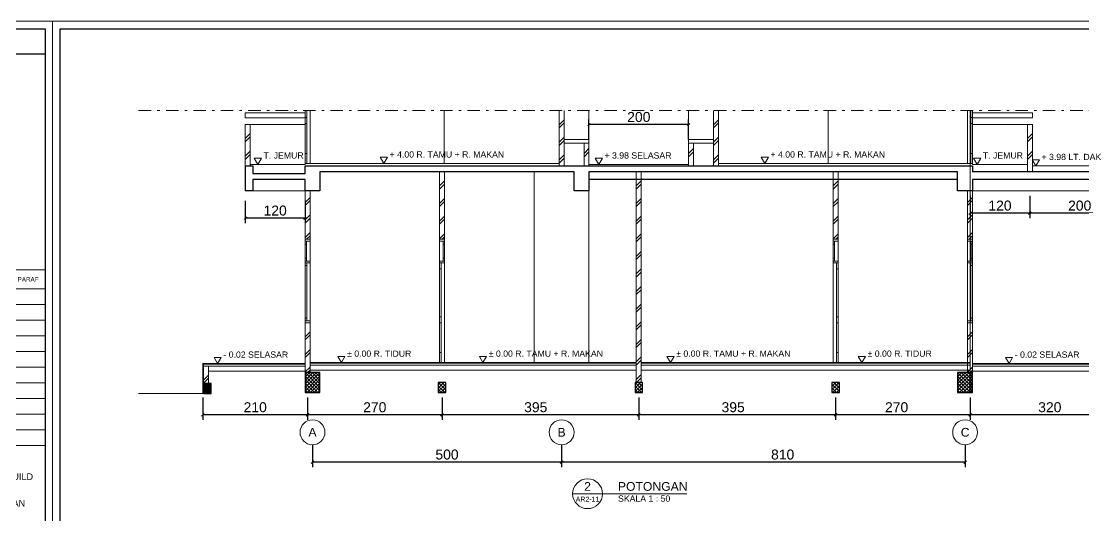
# Model space of a CAD drawing. Header units: millimetres. Extents: x -10 to 1564, y -8 to 383.
# Drawn here: x 51.31 to 93.97, y 16.4 to 36.26 of the extents above; entities that cross this region are included whole.
import ezdxf
from ezdxf.enums import TextEntityAlignment as Align

# ---------------------------------------------------------------- set-up
doc = ezdxf.new("R2010")
doc.units = ezdxf.units.MM
doc.header["$MEASUREMENT"] = 0
doc.linetypes.add('DASHDOT', pattern=[1, 0.5, -0.25, 0, -0.25])
doc.layers.get('0').update_dxf_attribs({"lineweight": 5})
for name, color, linetype, lineweight in [('ars', 11, 'Continuous', 0), ('BLK', 1, 'Continuous', 30), ('KOP', 7, 'Continuous', 20), ('KOP GARIS', 1, 'Continuous', 30), ('KUSEN', 6, 'Continuous', 15), ('LAN', 7, 'Continuous', 9), ('not', 7, 'Continuous', 20), ('SOL KOLOM', 8, 'Continuous', 0), ('tem', 5, 'Continuous', 20), ('U', 6, 'Continuous', 20)]:
    doc.layers.add(name, color=color, linetype=linetype, lineweight=lineweight)
doc.layers.add('AS', color=1, linetype='Continuous', lineweight=5, plot=False)
doc.styles.add('BOLD', font='arial.ttf')
doc.styles.add('S', font='SIMPLEX', dxfattribs={"width": 1.1})
doc.styles.get("Standard").update_dxf_attribs({"font": 'arial.ttf'})
doc.dimstyles.new('SK-50', dxfattribs={"dimscale": 0, "dimtxt": 0.4, "dimasz": 0.1, "dimexe": 0.2, "dimexo": 0, "dimgap": 0.1, "dimtad": 1, "dimdec": 0, "dimlfac": 50, "dimzin": 0, "dimdsep": 46, "dimtxsty": 'Standard', "dimblk": 'OBLIQUE', "dimcen": 0.09, "dimclrd": 256, "dimclre": 256, "dimclrt": 256, "dimadec": 0, "dimazin": 0, "dimtfac": 1, "dimtdec": 0, "dimtofl": 0, "dimtmove": 0, "dimatfit": 3, "dimldrblk": 'OBLIQUE', "dimfxl": 0, "dimtolj": 1, "dimtzin": 0, "dimarcsym": 0})
pattern_1 = [(45, (0, 0), (-0.07071068, 0.07071068), []), (135, (0, 0), (-0.07071068, -0.07071068), [])]

# ---------------------------------------------------------------- blocks, each defined once
blk = doc.blocks.new('_Oblique')
at = {"color": 0, "linetype": 'ByBlock', "lineweight": -2}
blk.add_line((-0.5, -0.5), (0.5, 0.5), dxfattribs=at)
blk = doc.blocks.new('*D174')
at = {"layer": 'Defpoints', "color": 0}
for p in [(73.003, 19.25), (89.203, 19.25), (73.003, 18.55)]:
    blk.add_point(p, dxfattribs=at)
at = {"layer": 'U', "lineweight": -2}
for p, q in [((73.003, 19.25), (73.003, 18.35)), ((89.203, 19.25), (89.203, 18.35)), ((89.203, 18.55), (73.003, 18.55))]:
    blk.add_line(p, q, dxfattribs=at)
at = {"layer": 'U', "lineweight": -2, "xscale": 0.1, "yscale": 0.1, "zscale": 0.1, "rotation": 180}
blk.add_blockref('_Oblique', (73.003, 18.55), dxfattribs=at)
at = {"layer": 'U', "lineweight": -2, "xscale": 0.1, "yscale": 0.1, "zscale": 0.1}
blk.add_blockref('_Oblique', (89.203, 18.55), dxfattribs=at)
at = {"layer": 'U', "insert": (81.878, 18.854), "char_height": 0.4, "attachment_point": 5}
blk.add_mtext('\\A1;810', dxfattribs=at)
blk = doc.blocks.new('*D175')
at = {"layer": 'Defpoints', "color": 0}
for p in [(63.003, 19.25), (73.003, 19.25), (63.003, 18.55)]:
    blk.add_point(p, dxfattribs=at)
at = {"layer": 'U', "lineweight": -2}
for p, q in [((63.003, 19.25), (63.003, 18.35)), ((73.003, 19.25), (73.003, 18.35)), ((73.003, 18.55), (63.003, 18.55))]:
    blk.add_line(p, q, dxfattribs=at)
at = {"layer": 'U', "lineweight": -2, "xscale": 0.1, "yscale": 0.1, "zscale": 0.1, "rotation": 180}
blk.add_blockref('_Oblique', (63.003, 18.55), dxfattribs=at)
at = {"layer": 'U', "lineweight": -2, "xscale": 0.1, "yscale": 0.1, "zscale": 0.1}
blk.add_blockref('_Oblique', (73.003, 18.55), dxfattribs=at)
at = {"layer": 'U', "insert": (68.403, 18.854), "char_height": 0.4, "attachment_point": 5}
blk.add_mtext('\\A1;500', dxfattribs=at)
blk = doc.blocks.new('*D176')
at = {"layer": 'Defpoints', "color": 0}
for p in [(62.803, 21.15), (68.203, 21.15), (62.803, 20.45)]:
    blk.add_point(p, dxfattribs=at)
at = {"layer": 'U', "lineweight": -2}
for p, q in [((62.803, 21.15), (62.803, 20.25)), ((68.203, 21.15), (68.203, 20.25)), ((68.203, 20.45), (62.803, 20.45))]:
    blk.add_line(p, q, dxfattribs=at)
at = {"layer": 'U', "lineweight": -2, "xscale": 0.1, "yscale": 0.1, "zscale": 0.1, "rotation": 180}
blk.add_blockref('_Oblique', (62.803, 20.45), dxfattribs=at)
at = {"layer": 'U', "lineweight": -2, "xscale": 0.1, "yscale": 0.1, "zscale": 0.1}
blk.add_blockref('_Oblique', (68.203, 20.45), dxfattribs=at)
at = {"layer": 'U', "insert": (65.503, 20.754), "char_height": 0.4, "attachment_point": 5}
blk.add_mtext('\\A1;270', dxfattribs=at)
blk = doc.blocks.new('NAV')
blk.add_circle((0, -0.4), 0.4)
at = {"style": 'S', "width": 0.75, "flags": 4}
blk.add_attdef('AV', text='', height=0.3, dxfattribs=at).set_placement((0, -0.4), align=Align.MIDDLE)
blk = doc.blocks.new('*D177')
at = {"layer": 'Defpoints', "color": 0}
for p in [(68.203, 21.15), (76.103, 21.15), (68.203, 20.45)]:
    blk.add_point(p, dxfattribs=at)
at = {"layer": 'U', "lineweight": -2}
for p, q in [((68.203, 21.15), (68.203, 20.25)), ((76.103, 21.15), (76.103, 20.25)), ((76.103, 20.45), (68.203, 20.45))]:
    blk.add_line(p, q, dxfattribs=at)
at = {"layer": 'U', "lineweight": -2, "xscale": 0.1, "yscale": 0.1, "zscale": 0.1, "rotation": 180}
blk.add_blockref('_Oblique', (68.203, 20.45), dxfattribs=at)
at = {"layer": 'U', "lineweight": -2, "xscale": 0.1, "yscale": 0.1, "zscale": 0.1}
blk.add_blockref('_Oblique', (76.103, 20.45), dxfattribs=at)
at = {"layer": 'U', "insert": (71.965, 20.755), "char_height": 0.4, "attachment_point": 5}
blk.add_mtext('\\A1;395', dxfattribs=at)
blk = doc.blocks.new('*D178')
at = {"layer": 'Defpoints', "color": 0}
for p in [(76.103, 21.15), (84.003, 21.15), (76.103, 20.45)]:
    blk.add_point(p, dxfattribs=at)
at = {"layer": 'U', "lineweight": -2}
for p, q in [((76.103, 21.15), (76.103, 20.25)), ((84.003, 21.15), (84.003, 20.25)), ((84.003, 20.45), (76.103, 20.45))]:
    blk.add_line(p, q, dxfattribs=at)
at = {"layer": 'U', "lineweight": -2, "xscale": 0.1, "yscale": 0.1, "zscale": 0.1, "rotation": 180}
blk.add_blockref('_Oblique', (76.103, 20.45), dxfattribs=at)
at = {"layer": 'U', "lineweight": -2, "xscale": 0.1, "yscale": 0.1, "zscale": 0.1}
blk.add_blockref('_Oblique', (84.003, 20.45), dxfattribs=at)
at = {"layer": 'U', "insert": (79.89, 20.755), "char_height": 0.4, "attachment_point": 5}
blk.add_mtext('\\A1;395', dxfattribs=at)
blk = doc.blocks.new('*D179')
at = {"layer": 'Defpoints', "color": 0}
for p in [(84.003, 21.15), (89.403, 21.15), (84.003, 20.45)]:
    blk.add_point(p, dxfattribs=at)
at = {"layer": 'U', "lineweight": -2}
for p, q in [((84.003, 21.15), (84.003, 20.25)), ((89.403, 21.15), (89.403, 20.25)), ((89.403, 20.45), (84.003, 20.45))]:
    blk.add_line(p, q, dxfattribs=at)
at = {"layer": 'U', "lineweight": -2, "xscale": 0.1, "yscale": 0.1, "zscale": 0.1, "rotation": 180}
blk.add_blockref('_Oblique', (84.003, 20.45), dxfattribs=at)
at = {"layer": 'U', "lineweight": -2, "xscale": 0.1, "yscale": 0.1, "zscale": 0.1}
blk.add_blockref('_Oblique', (89.403, 20.45), dxfattribs=at)
at = {"layer": 'U', "insert": (86.453, 20.754), "char_height": 0.4, "attachment_point": 5}
blk.add_mtext('\\A1;270', dxfattribs=at)
blk = doc.blocks.new('Ndtpd')
blk.add_line((0.747, 0), (-0.747, 0))
blk.add_circle((0, 0), 0.747)
at = {"color": 10, "style": 'S', "width": 1.1, "flags": 4}
blk.add_attdef('NO', text='', height=0.5, dxfattribs=at).set_placement((0, 0.148), align=Align.CENTER)
blk.add_attdef('NDTPD', (1.516, 0.148), '', height=0.5, dxfattribs=at)
at = {"color": 5, "style": 'S', "width": 1.1, "flags": 4}
blk.add_attdef('NOLBR', text='', height=0.3, dxfattribs=at).set_placement((0, -0.398), align=Align.CENTER)
blk.add_attdef('SKALA', (1.523, -0.398), '', height=0.3, dxfattribs=at)
blk = doc.blocks.new('PEIL')
blk.add_lwpolyline([(-0.188, 0.325), (0.188, 0.325), (0, 0)], close=True)
at = {"style": 'S', "width": 1.1, "flags": 4}
blk.add_attdef('CAT', (0.265, 0.036), '', height=0.2, dxfattribs=at)
blk = doc.blocks.new('*D180')
at = {"layer": 'Defpoints', "color": 0}
for p in [(60.303, 29.05), (62.703, 29.05), (60.303, 28.35)]:
    blk.add_point(p, dxfattribs=at)
at = {"layer": 'U', "lineweight": -2}
for p, q in [((60.303, 29.05), (60.303, 28.15)), ((62.703, 29.05), (62.703, 28.15)), ((62.703, 28.35), (60.303, 28.35))]:
    blk.add_line(p, q, dxfattribs=at)
at = {"layer": 'U', "lineweight": -2, "xscale": 0.1, "yscale": 0.1, "zscale": 0.1, "rotation": 180}
blk.add_blockref('_Oblique', (60.303, 28.35), dxfattribs=at)
at = {"layer": 'U', "lineweight": -2, "xscale": 0.1, "yscale": 0.1, "zscale": 0.1}
blk.add_blockref('_Oblique', (62.703, 28.35), dxfattribs=at)
at = {"layer": 'U', "insert": (61.503, 28.654), "char_height": 0.4, "attachment_point": 5}
blk.add_mtext('\\A1;120', dxfattribs=at)
blk = doc.blocks.new('*D181')
at = {"layer": 'Defpoints', "color": 0}
for p in [(89.403, 29.25), (91.803, 29.25), (89.403, 28.55)]:
    blk.add_point(p, dxfattribs=at)
at = {"layer": 'U', "lineweight": -2}
for p, q in [((89.403, 29.25), (89.403, 28.35)), ((91.803, 29.25), (91.803, 28.35)), ((91.803, 28.55), (89.403, 28.55))]:
    blk.add_line(p, q, dxfattribs=at)
at = {"layer": 'U', "lineweight": -2, "xscale": 0.1, "yscale": 0.1, "zscale": 0.1, "rotation": 180}
blk.add_blockref('_Oblique', (89.403, 28.55), dxfattribs=at)
at = {"layer": 'U', "lineweight": -2, "xscale": 0.1, "yscale": 0.1, "zscale": 0.1}
blk.add_blockref('_Oblique', (91.803, 28.55), dxfattribs=at)
at = {"layer": 'U', "insert": (90.603, 28.854), "char_height": 0.4, "attachment_point": 5}
blk.add_mtext('\\A1;120', dxfattribs=at)
blk = doc.blocks.new('*D221')
at = {"layer": 'Defpoints', "color": 0}
for p in [(89.403, 21.15), (95.803, 21.15), (89.403, 20.45)]:
    blk.add_point(p, dxfattribs=at)
at = {"layer": 'U', "lineweight": -2}
for p, q in [((89.403, 21.15), (89.403, 20.25)), ((95.803, 21.15), (95.803, 20.25)), ((95.803, 20.45), (89.403, 20.45))]:
    blk.add_line(p, q, dxfattribs=at)
at = {"layer": 'U', "lineweight": -2, "xscale": 0.1, "yscale": 0.1, "zscale": 0.1, "rotation": 180}
blk.add_blockref('_Oblique', (89.403, 20.45), dxfattribs=at)
at = {"layer": 'U', "lineweight": -2, "xscale": 0.1, "yscale": 0.1, "zscale": 0.1}
blk.add_blockref('_Oblique', (95.803, 20.45), dxfattribs=at)
at = {"layer": 'U', "insert": (92.603, 20.755), "char_height": 0.4, "attachment_point": 5}
blk.add_mtext('\\A1;320', dxfattribs=at)
blk = doc.blocks.new('*D224')
at = {"layer": 'Defpoints', "color": 0}
for p in [(74.103, 32.11), (74.103, 31.51), (78.103, 31.51)]:
    blk.add_point(p, dxfattribs=at)
at = {"layer": 'U', "lineweight": -2}
for p, q in [((74.103, 31.51), (74.103, 32.31)), ((78.103, 32.11), (74.103, 32.11)), ((78.103, 31.51), (78.103, 32.31))]:
    blk.add_line(p, q, dxfattribs=at)
at = {"layer": 'U', "lineweight": -2, "xscale": 0.1, "yscale": 0.1, "zscale": 0.1, "rotation": 180}
blk.add_blockref('_Oblique', (74.103, 32.11), dxfattribs=at)
at = {"layer": 'U', "lineweight": -2, "xscale": 0.1, "yscale": 0.1, "zscale": 0.1}
blk.add_blockref('_Oblique', (78.103, 32.11), dxfattribs=at)
at = {"layer": 'U', "insert": (76.103, 32.414), "char_height": 0.4, "attachment_point": 5}
blk.add_mtext('\\A1;200', dxfattribs=at)
blk = doc.blocks.new('*D225')
at = {"layer": 'Defpoints', "color": 0}
for p in [(91.803, 29.25), (95.803, 29.25), (91.803, 28.55)]:
    blk.add_point(p, dxfattribs=at)
at = {"layer": 'U', "lineweight": -2}
for p, q in [((91.803, 29.25), (91.803, 28.35)), ((95.803, 29.25), (95.803, 28.35)), ((95.803, 28.55), (91.803, 28.55))]:
    blk.add_line(p, q, dxfattribs=at)
at = {"layer": 'U', "lineweight": -2, "xscale": 0.1, "yscale": 0.1, "zscale": 0.1, "rotation": 180}
blk.add_blockref('_Oblique', (91.803, 28.55), dxfattribs=at)
at = {"layer": 'U', "lineweight": -2, "xscale": 0.1, "yscale": 0.1, "zscale": 0.1}
blk.add_blockref('_Oblique', (95.803, 28.55), dxfattribs=at)
at = {"layer": 'U', "insert": (93.803, 28.854), "char_height": 0.4, "attachment_point": 5}
blk.add_mtext('\\A1;200', dxfattribs=at)
blk = doc.blocks.new('*D226')
at = {"layer": 'Defpoints', "color": 0}
for p in [(58.603, 21.15), (62.803, 21.15), (58.603, 20.45)]:
    blk.add_point(p, dxfattribs=at)
at = {"layer": 'U', "lineweight": -2}
for p, q in [((58.603, 21.15), (58.603, 20.25)), ((62.803, 21.15), (62.803, 20.25)), ((62.803, 20.45), (58.603, 20.45))]:
    blk.add_line(p, q, dxfattribs=at)
at = {"layer": 'U', "lineweight": -2, "xscale": 0.1, "yscale": 0.1, "zscale": 0.1, "rotation": 180}
blk.add_blockref('_Oblique', (58.603, 20.45), dxfattribs=at)
at = {"layer": 'U', "lineweight": -2, "xscale": 0.1, "yscale": 0.1, "zscale": 0.1}
blk.add_blockref('_Oblique', (62.803, 20.45), dxfattribs=at)
at = {"layer": 'U', "insert": (60.703, 20.754), "char_height": 0.4, "attachment_point": 5}
blk.add_mtext('\\A1;210', dxfattribs=at)
blk = doc.blocks.new('KOP A3 DED')
blk.add_lwpolyline([(-21, 29.697), (21, 29.697), (21, 0), (-21, 0), (-21, 29.697)])
at = {"layer": 'KOP'}
for p, q in [((15.51, 23.042), (20.8, 23.042)), ((15.51, 22.531), (20.8, 22.531)), ((15.51, 22.111), (20.8, 22.111)), ((15.51, 21.691), (20.8, 21.691)), ((15.51, 21.271), (20.8, 21.271)), ((15.51, 20.852), (20.8, 20.852)), ((15.51, 20.432), (20.8, 20.432)), ((15.51, 20.012), (20.8, 20.012)), ((15.51, 19.592), (20.8, 19.592)), ((15.51, 19.172), (20.8, 19.172)), ((15.51, 18.753), (20.8, 18.753)), ((15.51, 18.333), (20.8, 18.333)), ((15.51, 18.333), (20.8, 18.333))]:
    blk.add_line(p, q, dxfattribs=at)
at = {"layer": 'KOP GARIS'}
blk.add_line((15.51, 28.826), (20.8, 28.826), dxfattribs=at)
blk.add_lwpolyline([(-20.8, 29.497), (20.8, 29.497), (20.8, 0.2), (-20.8, 0.2)], close=True, dxfattribs=at)
at = {"layer": 'KOP', "style": 'BOLD'}
for s, height, p in [('PARAF', 0.12, (20.343, 22.786)), ('JASA KONSTRUKSI DESIGN AND BUILD', 0.17498, (18.155, 17.501)), ('PULOGEBANG DAN PENGGILINGAN', 0.17498, (18.155, 16.786))]:
    blk.add_text(s, height=height, dxfattribs=at).set_placement(p, align=Align.MIDDLE_CENTER)
for tag, p in [('JUDUL1', (15.945, 4.092)), ('JUDUL2', (15.945, 3.747)), ('JUDUL3', (15.945, 3.427)), ('NO', (17.215, 1.101)), ('REFF', (17.207, 0.727)), ('FILE', (17.189, 0.336))]:
    blk.add_attdef(tag, p, '', height=0.12, dxfattribs=at)
for tag, p in [('SCALE1', (18.171, 1.948)), ('NAME', (16.363, 1.738)), ('SCALE2', (18.169, 1.733)), ('DATE', (19.9, 1.757)), ('SCALE3', (18.17, 1.521))]:
    blk.add_attdef(tag, text='', height=0.12, dxfattribs=at).set_placement(p, align=Align.MIDDLE_CENTER)

msp = doc.modelspace()

# ---------------------------------------------------------------- hatches: boundary and pattern name
at = {"layer": 'ars'}
h = msp.add_hatch(dxfattribs=at)
h.set_pattern_fill('TEMBOK', color=256, scale=0.5, style=0, double=1)
h.set_pattern_definition([(45, (5.20003, 20.97094), (-0.3535534, 0.3535534), []), (45, (5.32503, 20.97094), (-0.3535534, 0.3535534), [])])
h.paths.add_polyline_path([(73.103, 30.45), (73.103, 32.67), (72.903, 32.67), (72.903, 30.45)])
h = msp.add_hatch(dxfattribs=at)
h.set_pattern_fill('TEMBOK', color=256, scale=0.5, style=0, double=1)
h.set_pattern_definition([(45, (11.39906, 20.97094), (-0.3535534, 0.3535534), []), (45, (11.52406, 20.97094), (-0.3535534, 0.3535534), [])])
h.paths.add_polyline_path([(79.302, 30.45), (79.302, 32.67), (79.102, 32.67), (79.102, 30.45)])
h = msp.add_hatch(dxfattribs=at)
h.set_pattern_fill('TEMBOK', color=256, scale=0.5, style=0, double=1)
h.set_pattern_definition([(45, (-7.4, 20.4112), (-0.3535534, 0.3535534), []), (45, (-7.275, 20.4112), (-0.3535534, 0.3535534), [])])
h.paths.add_polyline_path([(60.503, 30.67), (60.503, 32.11), (60.303, 32.11), (60.303, 30.67)])
h = msp.add_hatch(dxfattribs=at)
h.set_pattern_fill('TEMBOK', color=256, scale=0.5, style=0, double=1)
h.set_pattern_definition([(45, (24.00003, 20.4112), (-0.3535534, 0.3535534), []), (45, (24.12503, 20.4112), (-0.3535534, 0.3535534), [])])
h.paths.add_polyline_path([(91.903, 30.45), (91.903, 32.11), (91.703, 32.11), (91.703, 30.45)])
h = msp.add_hatch(dxfattribs=at)
h.set_pattern_fill('TEMBOK', color=256, scale=0.5, style=0, double=1)
h.set_pattern_definition([(45, (6.20003, 19.8112), (-0.3535534, 0.3535534), []), (45, (6.32503, 19.8112), (-0.3535534, 0.3535534), [])])
h.paths.add_polyline_path([(74.103, 30.45), (74.103, 31.51), (73.903, 31.51), (73.903, 30.45)])
h = msp.add_hatch(dxfattribs=at)
h.set_pattern_fill('TEMBOK', color=256, scale=0.5, style=0, double=1)
h.set_pattern_definition([(45, (10.40003, 19.8112), (-0.3535534, 0.3535534), []), (45, (10.52503, 19.8112), (-0.3535534, 0.3535534), [])])
h.paths.add_polyline_path([(78.303, 30.45), (78.303, 31.51), (78.103, 31.51), (78.103, 30.45)])
h = msp.add_hatch(dxfattribs=at)
h.set_pattern_fill('TEMBOK', color=256, scale=0.5, style=0, double=1)
h.set_pattern_definition([(45, (0.4, 18.5112), (-0.3535534, 0.3535534), []), (45, (0.525, 18.5112), (-0.3535534, 0.3535534), [])])
h.paths.add_polyline_path([(68.303, 27.51), (68.303, 30.21), (68.103, 30.21), (68.103, 27.51)])
h = msp.add_hatch(dxfattribs=at)
h.set_pattern_fill('TEMBOK', color=256, scale=0.5, style=0, double=1)
h.set_pattern_definition([(45, (8.3, 18.5112), (-0.3535534, 0.3535534), []), (45, (8.425, 18.5112), (-0.3535534, 0.3535534), [])])
h.paths.add_polyline_path([(76.203, 21.75), (76.203, 30.21), (76.003, 30.21), (76.003, 21.75)])
h = msp.add_hatch(dxfattribs=at)
h.set_pattern_fill('TEMBOK', color=256, scale=0.5, style=0, double=1)
h.set_pattern_definition([(45, (16.20003, 18.5112), (-0.3535534, 0.3535534), []), (45, (16.32503, 18.5112), (-0.3535534, 0.3535534), [])])
h.paths.add_polyline_path([(84.103, 27.51), (84.103, 30.21), (83.903, 30.21), (83.903, 27.51)])
h = msp.add_hatch(dxfattribs=at)
h.set_pattern_fill('TEMBOK', color=256, scale=0.5, style=0, double=1)
h.set_pattern_definition([(45, (-5, 17.8512), (-0.3535534, 0.3535534), []), (45, (-4.875, 17.8512), (-0.3535534, 0.3535534), [])])
h.paths.add_polyline_path([(62.903, 27.51), (62.903, 29.55), (62.703, 29.55), (62.703, 27.51)])
h = msp.add_hatch(dxfattribs=at)
h.set_pattern_fill('TEMBOK', color=256, scale=0.5, style=0, double=1)
h.set_pattern_definition([(45, (21.60003, 17.8512), (-0.3535534, 0.3535534), []), (45, (21.72503, 17.8512), (-0.3535534, 0.3535534), [])])
h.paths.add_polyline_path([(89.503, 27.51), (89.503, 29.55), (89.303, 29.55), (89.303, 27.51)])
h = msp.add_hatch(dxfattribs=at)
h.set_pattern_fill('TEMBOK', color=256, scale=0.5, style=0, double=1)
h.set_pattern_definition([(45, (-5, 12.4512), (-0.3535534, 0.3535534), []), (45, (-4.875, 12.4512), (-0.3535534, 0.3535534), [])])
h.paths.add_polyline_path([(62.903, 22.15), (62.903, 24.15), (62.703, 24.15), (62.703, 22.15)])
h = msp.add_hatch(dxfattribs=at)
h.set_pattern_fill('TEMBOK', color=256, scale=0.5, style=0, double=1)
h.set_pattern_definition([(45, (21.60003, 12.4512), (-0.3535534, 0.3535534), []), (45, (21.72503, 12.4512), (-0.3535534, 0.3535534), [])])
h.paths.add_polyline_path([(89.503, 22.15), (89.503, 24.15), (89.303, 24.15), (89.303, 22.15)])
h = msp.add_hatch(dxfattribs=at)
h.set_pattern_fill('TEMBOK', color=256, scale=0.5, style=0, double=1)
h.set_pattern_definition([(45, (-9.07, 10.7112), (-0.3535534, 0.3535534), []), (45, (-8.945, 10.7112), (-0.3535534, 0.3535534), [])])
h.paths.add_polyline_path([(58.833, 21.71), (58.833, 22.41), (58.633, 22.41), (58.633, 21.71)])
h = msp.add_hatch(dxfattribs=at)
h.set_pattern_fill('_USER', color=256, scale=0.1, angle=45, double=1, pattern_type=0)
h.set_pattern_definition(pattern_1)
h.paths.add_polyline_path([(63.303, 22.15), (62.703, 22.15), (62.703, 21.35), (63.303, 21.35)])
h = msp.add_hatch(dxfattribs=at)
h.set_pattern_fill('_USER', color=256, scale=0.1, angle=45, double=1, pattern_type=0)
h.set_pattern_definition([(45, (0.6, 0), (-0.07071068, 0.07071068), []), (135, (0.6, 0), (-0.07071068, -0.07071068), [])])
h.paths.add_polyline_path([(88.903, 21.35), (89.503, 21.35), (89.503, 22.15), (88.903, 22.15)])
h = msp.add_hatch(dxfattribs=at)
h.set_pattern_fill('_USER', color=256, scale=0.1, angle=45, double=1, pattern_type=0)
h.set_pattern_definition(pattern_1)
h.paths.add_polyline_path([(68.053, 21.35), (68.353, 21.35), (68.353, 21.75), (68.053, 21.75)])
h = msp.add_hatch(dxfattribs=at)
h.set_pattern_fill('_USER', color=256, scale=0.1, angle=45, double=1, pattern_type=0)
h.set_pattern_definition([(45, (0.39998, 0), (-0.07071068, 0.07071068), []), (135, (0.39998, 0), (-0.07071068, -0.07071068), [])])
h.paths.add_polyline_path([(75.953, 21.75), (75.953, 21.35), (76.253, 21.35), (76.253, 21.75)])
h = msp.add_hatch(dxfattribs=at)
h.set_pattern_fill('_USER', color=256, scale=0.1, angle=45, double=1, pattern_type=0)
h.set_pattern_definition([(45, (0.6, 0), (-0.07071068, 0.07071068), []), (135, (0.6, 0), (-0.07071068, -0.07071068), [])])
h.paths.add_polyline_path([(84.153, 21.75), (83.853, 21.75), (83.853, 21.35), (84.153, 21.35)])
at = {"layer": 'SOL KOLOM'}
h = msp.add_hatch(color=256, dxfattribs=at)
h.dxf.hatch_style = 1
h.paths.add_polyline_path([(58.933, 21.71), (58.633, 21.71), (58.633, 21.31), (58.933, 21.31)])

# ---------------------------------------------------------------- linework, layer by layer
at = {"layer": 'ars', "linetype": 'ByBlock'}
for points in [[(62.703, 32.576), (60.303, 32.576), (60.303, 32.382), (62.703, 32.382)], [(89.503, 32.576), (91.903, 32.576), (91.903, 32.382), (89.503, 32.382)]]:
    msp.add_lwpolyline(points, dxfattribs=at)
at = {"layer": 'AS'}
msp.add_line((89.403, 32.67), (89.403, 21.35), dxfattribs=at)
at = {"layer": 'BLK'}
for p, q in [((60.303, 30.45), (60.603, 30.45)), ((60.303, 30.45), (60.303, 29.45)), ((60.603, 30.45), (60.603, 30.15)), ((62.703, 30.45), (89.503, 30.45)), ((62.703, 30.15), (62.703, 30.45)), ((89.503, 30.45), (89.503, 30.21)), ((60.603, 30.15), (62.703, 30.15)), ((62.703, 29.91), (60.603, 29.91)), ((60.603, 29.91), (60.603, 29.45)), ((62.703, 29.45), (62.703, 29.91)), ((73.503, 30.21), (63.303, 30.21)), ((63.303, 30.21), (63.303, 29.45)), ((73.503, 29.45), (73.503, 30.21)), ((74.103, 30.21), (74.103, 29.45)), ((88.903, 30.21), (74.103, 30.21)), ((88.903, 29.91), (74.103, 29.91)), ((88.903, 29.45), (88.903, 30.21)), ((95.503, 30.21), (89.503, 30.21)), ((95.503, 29.91), (89.503, 29.91)), ((89.503, 29.91), (89.503, 29.45)), ((60.603, 29.45), (60.303, 29.45)), ((63.303, 29.45), (62.703, 29.45)), ((74.103, 29.45), (73.503, 29.45)), ((89.503, 29.45), (88.903, 29.45))]:
    msp.add_line(p, q, dxfattribs=at)
for points in [[(62.703, 21.35), (63.303, 21.35), (63.303, 22.15), (62.703, 22.15)], [(88.903, 21.35), (89.503, 21.35), (89.503, 22.15), (88.903, 22.15)], [(58.633, 21.31), (58.933, 21.31), (58.933, 21.71), (58.633, 21.71)], [(68.053, 21.35), (68.353, 21.35), (68.353, 21.75), (68.053, 21.75)], [(75.953, 21.35), (76.253, 21.35), (76.253, 21.75), (75.953, 21.75)], [(83.853, 21.35), (84.153, 21.35), (84.153, 21.75), (83.853, 21.75)]]:
    msp.add_lwpolyline(points, close=True, dxfattribs=at)
at = {"layer": 'KUSEN'}
for p, q in [((62.703, 30.55), (62.703, 32.67)), ((62.773, 30.55), (62.773, 32.67)), ((62.903, 30.55), (62.903, 32.67)), ((89.303, 30.55), (89.303, 32.67)), ((89.433, 30.55), (89.433, 32.67)), ((89.503, 30.55), (89.503, 32.67)), ((62.703, 32.39), (62.773, 32.39)), ((62.773, 32.15), (62.703, 32.15)), ((89.503, 32.39), (89.433, 32.39)), ((89.433, 32.15), (89.503, 32.15)), ((62.703, 30.95), (62.773, 30.95)), ((89.503, 30.95), (89.433, 30.95)), ((62.703, 24.15), (62.703, 27.51)), ((62.703, 27.43), (62.903, 27.43)), ((62.703, 27.31), (62.763, 27.31)), ((62.763, 26.63), (62.763, 27.43)), ((62.903, 27.51), (62.903, 24.15)), ((68.103, 22.55), (68.103, 27.51)), ((68.103, 27.51), (68.303, 27.51)), ((68.103, 27.43), (68.303, 27.43)), ((68.243, 26.63), (68.243, 27.43)), ((68.303, 27.31), (68.243, 27.31)), ((68.303, 22.55), (68.303, 27.51)), ((83.903, 22.55), (83.903, 27.51)), ((84.103, 27.51), (83.903, 27.51)), ((84.103, 27.43), (83.903, 27.43)), ((83.903, 27.31), (83.963, 27.31)), ((83.963, 26.63), (83.963, 27.43)), ((84.103, 22.55), (84.103, 27.51)), ((89.303, 27.51), (89.303, 24.15)), ((89.503, 27.43), (89.303, 27.43)), ((89.443, 26.63), (89.443, 27.43)), ((89.503, 27.31), (89.443, 27.31)), ((89.503, 24.15), (89.503, 27.51)), ((62.703, 26.75), (62.763, 26.75)), ((62.703, 26.63), (62.903, 26.63)), ((62.703, 26.55), (62.903, 26.55)), ((62.703, 26.45), (62.773, 26.45)), ((62.773, 24.23), (62.773, 26.55)), ((68.103, 26.63), (68.303, 26.63)), ((68.103, 26.55), (68.303, 26.55)), ((68.173, 22.55), (68.173, 26.55)), ((68.303, 26.75), (68.243, 26.75)), ((83.903, 26.75), (83.963, 26.75)), ((84.103, 26.63), (83.903, 26.63)), ((84.103, 26.55), (83.903, 26.55)), ((84.033, 22.55), (84.033, 26.55)), ((89.503, 26.63), (89.303, 26.63)), ((89.503, 26.55), (89.303, 26.55)), ((89.433, 24.23), (89.433, 26.55)), ((89.503, 26.45), (89.433, 26.45)), ((89.503, 26.75), (89.443, 26.75)), ((68.173, 26.31), (68.103, 26.31)), ((84.033, 26.31), (84.103, 26.31)), ((62.773, 24.33), (62.703, 24.33)), ((68.103, 24.39), (68.173, 24.39)), ((84.103, 24.39), (84.033, 24.39)), ((89.433, 24.33), (89.503, 24.33)), ((62.903, 24.23), (62.703, 24.23)), ((68.173, 24.15), (68.103, 24.15)), ((84.033, 24.15), (84.103, 24.15)), ((89.303, 24.23), (89.503, 24.23)), ((68.103, 22.95), (68.173, 22.95)), ((84.103, 22.95), (84.033, 22.95))]:
    msp.add_line(p, q, dxfattribs=at)
at = {"layer": 'LAN'}
for p, q in [((68.294, 32.67), (68.294, 30.55)), ((74.103, 32.67), (74.103, 31.51)), ((78.103, 32.67), (78.103, 31.51)), ((83.703, 32.67), (83.703, 30.55)), ((62.703, 32.11), (60.503, 32.11)), ((89.503, 32.11), (91.703, 32.11)), ((62.703, 30.51), (60.503, 30.51)), ((62.703, 30.55), (72.895, 30.55)), ((62.703, 30.55), (62.703, 30.51)), ((74.094, 30.51), (78.103, 30.51)), ((89.503, 30.55), (79.302, 30.55)), ((89.503, 30.51), (89.503, 30.55)), ((89.503, 30.51), (91.703, 30.51)), ((91.903, 30.45), (94.603, 30.45)), ((71.903, 22.55), (71.903, 30.21)), ((62.703, 29.45), (60.603, 29.45)), ((74.103, 22.55), (74.103, 29.45)), ((89.503, 29.45), (95.503, 29.45)), ((58.603, 22.51), (62.703, 22.51)), ((58.603, 21.31), (58.603, 22.51)), ((62.703, 22.51), (58.603, 22.51)), ((62.703, 22.49), (58.633, 22.49)), ((58.633, 22.41), (58.633, 22.49)), ((62.703, 22.41), (58.833, 22.41)), ((62.703, 22.21), (58.833, 22.21)), ((76.003, 22.55), (62.903, 22.55)), ((62.903, 22.55), (76.003, 22.55)), ((76.003, 22.53), (62.903, 22.53)), ((76.003, 22.45), (62.903, 22.45)), ((76.003, 22.25), (62.903, 22.25)), ((76.203, 22.55), (89.403, 22.55)), ((89.403, 22.55), (76.203, 22.55)), ((89.403, 22.53), (76.203, 22.53)), ((89.403, 22.45), (76.203, 22.45)), ((89.403, 22.25), (76.203, 22.25)), ((95.803, 22.51), (89.503, 22.51)), ((89.503, 22.51), (95.803, 22.51)), ((95.773, 22.49), (89.503, 22.49)), ((95.573, 22.41), (89.503, 22.41)), ((95.573, 22.21), (89.503, 22.21)), ((58.633, 21.31), (56.022, 21.31))]:
    msp.add_line(p, q, dxfattribs=at)
at = {"layer": 'LAN', "linetype": 'DASHDOT'}
msp.add_lwpolyline([(56.022, 32.67), (98.233, 32.67)], dxfattribs=at)
at = {"layer": 'not'}
msp.add_line((74.646, 17.282), (78.034, 17.282), dxfattribs=at)
at = {"layer": 'tem'}
for p, q in [((72.903, 32.67), (72.903, 30.45)), ((73.103, 32.67), (73.103, 30.45)), ((79.102, 32.67), (79.102, 30.45)), ((79.302, 32.67), (79.302, 30.45)), ((60.503, 32.11), (60.303, 32.11)), ((60.303, 32.11), (60.303, 30.45)), ((60.503, 32.11), (60.503, 30.45)), ((91.703, 32.11), (91.703, 30.21)), ((91.703, 32.11), (91.903, 32.11)), ((91.903, 32.11), (91.903, 30.21)), ((74.103, 31.51), (73.103, 31.51)), ((74.103, 31.37), (73.103, 31.37)), ((73.903, 31.37), (73.903, 30.45)), ((74.103, 31.51), (74.103, 30.45)), ((78.103, 31.51), (79.102, 31.51)), ((78.103, 31.51), (78.103, 30.45)), ((78.103, 31.37), (79.102, 31.37)), ((78.303, 31.37), (78.303, 30.45)), ((68.103, 27.51), (68.103, 30.21)), ((68.303, 27.51), (68.303, 30.21)), ((76.003, 21.75), (76.003, 30.21)), ((76.203, 21.75), (76.203, 30.21)), ((83.903, 27.51), (83.903, 30.21)), ((84.103, 27.51), (84.103, 30.21)), ((62.703, 27.51), (62.703, 29.45)), ((62.903, 29.45), (62.903, 27.51)), ((89.303, 29.45), (89.303, 27.51)), ((89.503, 27.51), (89.503, 29.45)), ((62.703, 27.51), (62.903, 27.51)), ((89.503, 27.51), (89.303, 27.51)), ((62.703, 22.15), (62.703, 24.15)), ((62.903, 24.15), (62.703, 24.15)), ((62.903, 24.15), (62.903, 22.15)), ((89.303, 24.15), (89.503, 24.15)), ((89.303, 24.15), (89.303, 22.15)), ((89.503, 22.15), (89.503, 24.15)), ((58.633, 21.71), (58.633, 22.41)), ((58.833, 22.41), (58.633, 22.41)), ((58.833, 21.71), (58.833, 22.41))]:
    msp.add_line(p, q, dxfattribs=at)

# ---------------------------------------------------------------- block references
at = {"xscale": 1.5, "yscale": 1.5, "zscale": 1.5}
for p in [(21.07, -8.284), (84.07, -8.284)]:
    msp.add_blockref('KOP A3 DED', p, dxfattribs=at)
at = {"layer": 'not'}
ref = msp.add_blockref('PEIL', (60.805, 30.51), dxfattribs=dict(at, xscale=0.769800358919501, yscale=0.769800358919501, zscale=0.769800358919501))
ref.add_attrib('CAT', 'T. JEMUR', (61.036, 30.745), dxfattribs={"layer": '0', "height": 0.25, "flags": 4})
ref = msp.add_blockref('PEIL', (65.868, 30.55), dxfattribs=dict(at, xscale=0.769800358919501, yscale=0.769800358919501, zscale=0.769800358919501))
ref.add_attrib('CAT', '+ 4.00 R. TAMU + R. MAKAN', (66.098, 30.785), dxfattribs={"layer": '0', "height": 0.25, "flags": 4})
ref = msp.add_blockref('PEIL', (74.496, 30.51), dxfattribs=dict(at, xscale=0.769800358919501, yscale=0.769800358919501, zscale=0.769800358919501))
ref.add_attrib('CAT', '+ 3.98 SELASAR', (74.726, 30.745), dxfattribs={"layer": '0', "height": 0.25, "flags": 4})
ref = msp.add_blockref('PEIL', (81.159, 30.55), dxfattribs=dict(at, xscale=0.769800358919501, yscale=0.769800358919501, zscale=0.769800358919501))
ref.add_attrib('CAT', '+ 4.00 R. TAMU + R. MAKAN', (81.39, 30.785), dxfattribs={"layer": '0', "height": 0.25, "flags": 4})
ref = msp.add_blockref('PEIL', (89.683, 30.51), dxfattribs=dict(at, xscale=0.769800358919501, yscale=0.769800358919501, zscale=0.769800358919501))
ref.add_attrib('CAT', 'T. JEMUR', (89.914, 30.745), dxfattribs={"layer": '0', "height": 0.25, "flags": 4})
ref = msp.add_blockref('PEIL', (92.04, 30.45), dxfattribs=dict(at, xscale=0.769800358919501, yscale=0.769800358919501, zscale=0.769800358919501))
ref.add_attrib('CAT', '+ 3.98 LT. DAK', (92.271, 30.685), dxfattribs={"layer": '0', "height": 0.25, "flags": 4})
ref = msp.add_blockref('PEIL', (64.162, 22.55), dxfattribs=dict(at, xscale=0.769800358919501, yscale=0.769800358919501, zscale=0.769800358919501))
ref.add_attrib('CAT', '%%P 0.00 R. TIDUR', (64.392, 22.785), dxfattribs={"layer": '0', "height": 0.25, "flags": 4})
ref = msp.add_blockref('PEIL', (69.847, 22.55), dxfattribs=dict(at, xscale=0.769800358919501, yscale=0.769800358919501, zscale=0.769800358919501))
ref.add_attrib('CAT', '%%P 0.00 R. TAMU + R. MAKAN', (70.078, 22.785), dxfattribs={"layer": '0', "height": 0.25, "flags": 4})
ref = msp.add_blockref('PEIL', (77.375, 22.55), dxfattribs=dict(at, xscale=0.769800358919501, yscale=0.769800358919501, zscale=0.769800358919501))
ref.add_attrib('CAT', '%%P 0.00 R. TAMU + R. MAKAN', (77.605, 22.785), dxfattribs={"layer": '0', "height": 0.25, "flags": 4})
ref = msp.add_blockref('PEIL', (85.056, 22.55), dxfattribs=dict(at, xscale=0.769800358919501, yscale=0.769800358919501, zscale=0.769800358919501))
ref.add_attrib('CAT', '%%P 0.00 R. TIDUR', (85.287, 22.785), dxfattribs={"layer": '0', "height": 0.25, "flags": 4})
ref = msp.add_blockref('PEIL', (59.195, 22.51), dxfattribs=dict(at, xscale=0.769800358919501, yscale=0.769800358919501, zscale=0.769800358919501))
ref.add_attrib('CAT', '- 0.02 SELASAR', (59.426, 22.745), dxfattribs={"layer": '0', "height": 0.25, "flags": 4})
ref = msp.add_blockref('PEIL', (90.965, 22.51), dxfattribs=dict(at, xscale=0.769800358919501, yscale=0.769800358919501, zscale=0.769800358919501))
ref.add_attrib('CAT', '- 0.02 SELASAR', (91.195, 22.745), dxfattribs={"layer": '0', "height": 0.25, "flags": 4})
ref = msp.add_blockref('Ndtpd', (74.046, 17.282), dxfattribs=dict(at, xscale=0.8032128514056225, yscale=0.8032128514056225, zscale=0.8032128514056225))
ref.add_attrib('NO', '2', dxfattribs={"layer": '0', "height": 0.35, "flags": 4}).set_placement((74.045, 17.4), align=Align.CENTER)
ref.add_attrib('NDTPD', 'POTONGAN', (75.263, 17.4), dxfattribs={"layer": '0', "height": 0.35, "flags": 4})
ref.add_attrib('NOLBR', 'AR2-11', dxfattribs={"layer": '0', "height": 0.2, "flags": 4}).set_placement((74.045, 16.962), align=Align.CENTER)
ref.add_attrib('SKALA', 'SKALA 1 : 50', (75.269, 16.962), dxfattribs={"layer": '0', "height": 0.25, "flags": 4})
at = {"layer": 'U'}
ref = msp.add_blockref('NAV', (63.003, 20.25), dxfattribs=dict(at, xscale=1.25, yscale=1.25, zscale=1.25))
ref.add_attrib('AV', 'A', dxfattribs={"layer": '0', "height": 0.35, "flags": 4}).set_placement((63.003, 19.75), align=Align.MIDDLE)
ref = msp.add_blockref('NAV', (73.003, 20.25), dxfattribs=dict(at, xscale=1.25, yscale=1.25, zscale=1.25))
ref.add_attrib('AV', 'B', dxfattribs={"layer": '0', "height": 0.35, "flags": 4}).set_placement((73.003, 19.75), align=Align.MIDDLE)
ref = msp.add_blockref('NAV', (89.203, 20.25), dxfattribs=dict(at, xscale=1.25, yscale=1.25, zscale=1.25))
ref.add_attrib('AV', 'C', dxfattribs={"layer": '0', "height": 0.35, "flags": 4}).set_placement((89.203, 19.75), align=Align.MIDDLE)

# ---------------------------------------------------------------- dimensions: what is measured, and where the dimension line sits
for base, p1, p2, picture, middle in [((74.103, 32.11), (78.103, 31.51), (74.103, 31.51), '*D224', (76.103, 32.11)), ((60.303, 28.35), (62.703, 29.05), (60.303, 29.05), '*D180', (61.503, 28.35)), ((89.403, 28.55), (91.803, 29.25), (89.403, 29.25), '*D181', (90.603, 28.55)), ((91.803, 28.55), (95.803, 29.25), (91.803, 29.25), '*D225', (93.803, 28.55)), ((58.603, 20.45), (62.803, 21.15), (58.603, 21.15), '*D226', (60.703, 20.45)), ((62.803, 20.45), (68.203, 21.15), (62.803, 21.15), '*D176', (65.503, 20.45)), ((68.203, 20.45), (76.103, 21.15), (68.203, 21.15), '*D177', (71.965, 20.45)), ((76.103, 20.45), (84.003, 21.15), (76.103, 21.15), '*D178', (79.89, 20.45)), ((84.003, 20.45), (89.403, 21.15), (84.003, 21.15), '*D179', (86.453, 20.45)), ((89.403, 20.45), (95.803, 21.15), (89.403, 21.15), '*D221', (92.603, 20.45)), ((63.003, 18.55), (73.003, 19.25), (63.003, 19.25), '*D175', (68.403, 18.55)), ((73.003, 18.55), (89.203, 19.25), (73.003, 19.25), '*D174', (81.878, 18.55))]:
    dim = msp.add_linear_dim(base=base, p1=p1, p2=p2, angle=180, dimstyle='SK-50', override={"dimscale": 1}, dxfattribs=at)
    dim.commit()
    dim.dimension.update_dxf_attribs({"geometry": picture, "text_midpoint": middle, "dimtype": 160})

doc.saveas('drawing.dxf')
